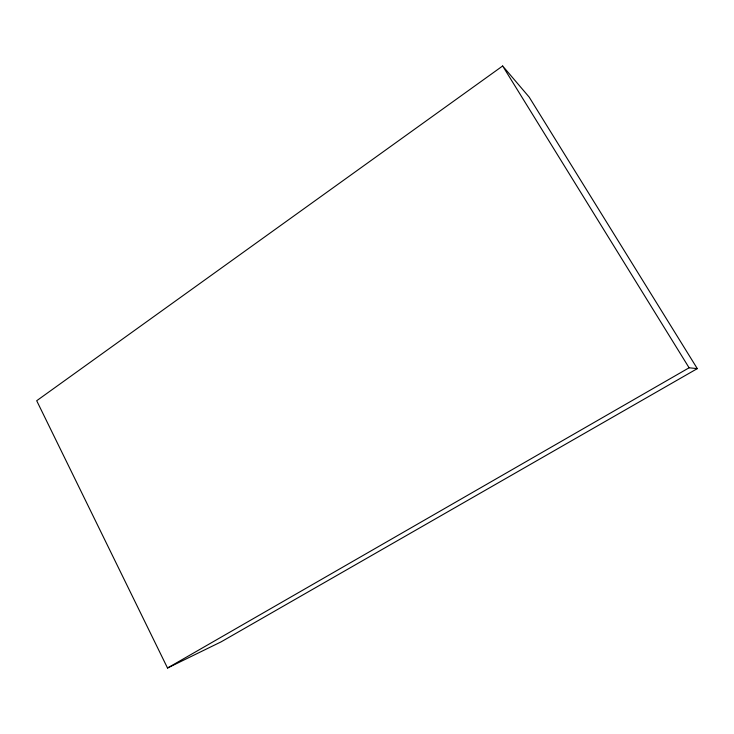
<?xml version="1.0" encoding="UTF-8"?>
<svg xmlns="http://www.w3.org/2000/svg" width="734" height="734" viewBox="0 0 734 734"><rect width="100%" height="100%" fill="white"/><g stroke="black" fill="none" stroke-linecap="round" stroke-linejoin="round"><path stroke-width="1.1" d="M502.652 65.977L36.7 400.727L167.517 668.023L221.154 641.837L697.3 368.624L529.177 97.108L502.652 65.977L689.098 367.789L697.3 368.624M167.517 668.023L689.098 367.789"/></g></svg>
